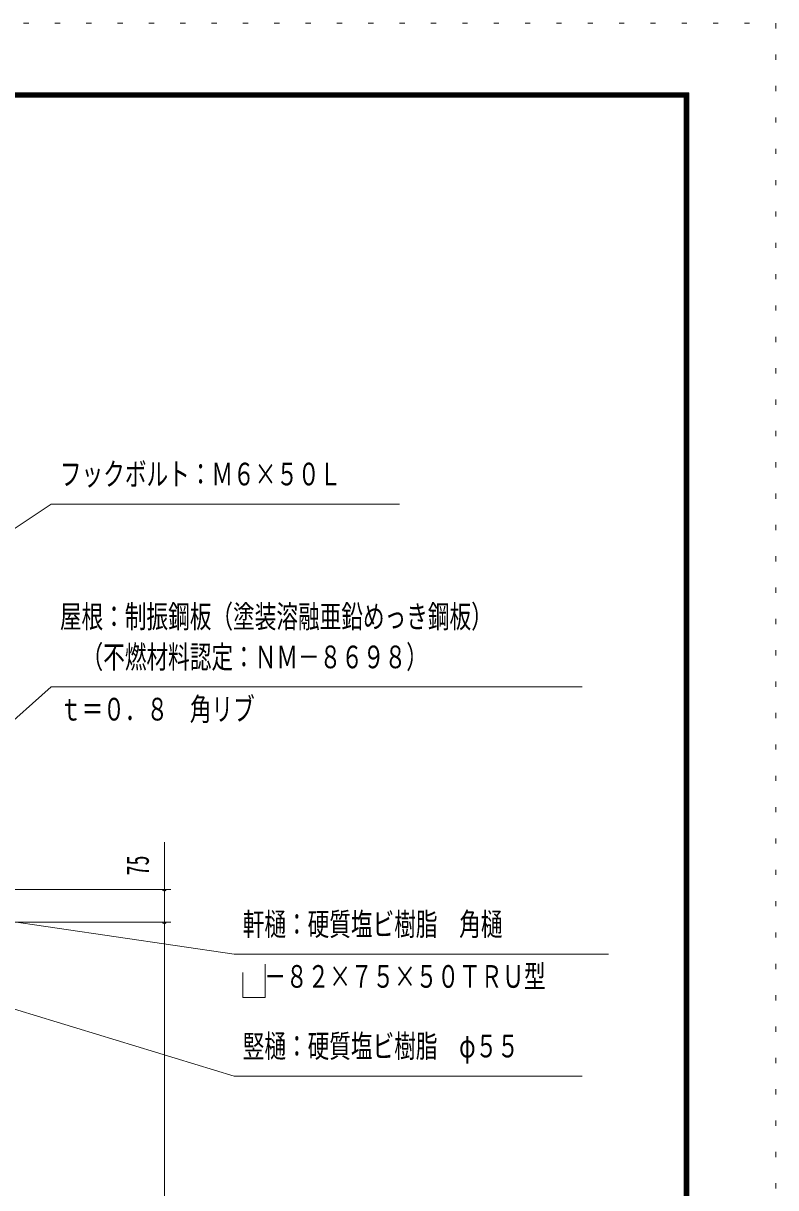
# Model space of a CAD drawing. Units: millimetres, scale not verified. Extents: x -25339 to 25345, y -10500 to 10500.
# Drawn here: x 21024 to 25345, y 3814 to 10500 of the extents above; entities that cross this region are included whole.
import ezdxf
from ezdxf.enums import TextEntityAlignment as Align

# ---------------------------------------------------------------- set-up
doc = ezdxf.new("R2010")
doc.units = ezdxf.units.MM
doc.header["$LTSCALE"] = 60
doc.linetypes.add('USER4', pattern=[3, 0.5, -2.5])
for name, color, linetype, lineweight in [('0-A_2-52DIM', 3, 'Continuous', 18), ('0-C_F-F', 5, 'Continuous', 18), ('0-D_F-E_J_ADD', 5, 'USER4', 18)]:
    doc.layers.add(name, color=color, linetype=linetype, lineweight=lineweight)
doc.styles.add('ＭＳ ゴシック', font='')
doc.styles.get('ＭＳ ゴシック').set_extended_font_data('MS Gothic')

msp = doc.modelspace()

# ---------------------------------------------------------------- linework, layer by layer
at = {"layer": '0-A_2-52DIM'}
for p, q in [((21184.05, 7739.93), (18795.02, 6145.67)), ((23184.04, 7739.93), (21184.05, 7739.93)), ((21184.05, 6689.93), (20027.36, 5662.5)), ((21184.05, 6689.93), (24234.05, 6689.93)), ((21834.04, 344.93), (21834.04, 5797.43)), ((20659.04, 5527.43), (21871.55, 5527.43)), ((21844.05, 5527.43), (21824.05, 5527.43)), ((22234.05, 5155.5), (20577.77, 5398.16)), ((20576.54, 5339.93), (21871.55, 5339.93)), ((21844.05, 5339.93), (21824.05, 5339.93)), ((22234.05, 5155.5), (24384.05, 5155.5)), ((22284.05, 4905.5), (22284.05, 5049.85)), ((22234.05, 4455.51), (20497.92, 4984.1)), ((22234.05, 4455.51), (24234.04, 4455.51))]:
    msp.add_line(p, q, dxfattribs=at)
msp.add_lwpolyline([(22284.05, 4905.5), (22412.83, 4905.5), (22412.83, 5096.93)], dxfattribs=at)
for centre in [(21834.05, 5527.43), (21834.05, 5339.93)]:
    msp.add_arc(centre, 10, 180, 0, dxfattribs=at)
at = {"layer": '0-C_F-F'}
for p, q in [((-3854.54, 10100), (24845.46, 10100)), ((-3852.04, 10097.5), (24842.95, 10097.5)), ((24842.95, -9997.5), (24842.95, 10097.5)), ((24845.46, -10000), (24845.46, 10100)), ((-3849.54, 10095), (24840.45, 10095)), ((-3847.04, 10092.5), (24837.95, 10092.5)), ((-3844.54, 10090), (24835.46, 10090)), ((-3842.04, 10087.5), (24832.96, 10087.5)), ((-3839.54, 10085), (24830.45, 10085)), ((-3837.04, 10082.5), (24827.96, 10082.5)), ((-3834.54, 10080), (24825.45, 10080)), ((-3832.04, 10077.5), (24822.96, 10077.5)), ((-3829.54, 10075), (24820.45, 10075)), ((24822.96, -9977.5), (24822.96, 10077.5)), ((24825.45, -9980), (24825.45, 10080)), ((24827.96, -9982.5), (24827.96, 10082.5)), ((24832.96, -9987.5), (24832.96, 10087.5)), ((24837.95, -9992.5), (24837.95, 10092.5))]:
    msp.add_line(p, q, dxfattribs=at)
for points in [[(-3849.54, 10095), (-3849.54, -9995), (24840.45, -9995), (24840.45, 10095)], [(-3844.54, 10090), (-3844.54, -9990), (24835.46, -9990), (24835.46, 10090)], [(-3839.54, 10085), (-3839.54, -9985), (24830.45, -9985), (24830.45, 10085)], [(-3829.54, 10075), (-3829.54, -9975), (24820.45, -9975), (24820.45, 10075)]]:
    msp.add_lwpolyline(points, dxfattribs=at)
at = {"layer": '0-D_F-E_J_ADD'}
msp.add_line((25345.46, 10500), (25345.46, -10500), dxfattribs=at)
msp.add_lwpolyline([(-4354.54, -10500), (-4354.54, 10500), (25345.46, 10500)], dxfattribs=at)

# ---------------------------------------------------------------- texts
at = {"layer": '0-A_2-52DIM', "color": 7, "style": 'ＭＳ ゴシック', "width": 0.7}
for s, p in [('フックボルト：Ｍ６×５０Ｌ', (21234.05, 7807.69)), ('屋根：制振鋼板（塗装溶融亜鉛めっき鋼板）', (21234.05, 6989.61)), ('\u3000（不燃材料認定：ＮＭ－８６９８）', (21234.05, 6757.7)), ('ｔ＝０．８\u3000角リブ', (21234.04, 6457.69)), ('軒樋：硬質塩ビ樹脂\u3000角樋', (22284.05, 5223.26)), ('\u3000－８２×７５×５０ＴＲＵ型', (22284.05, 4923.26)), ('竪樋：硬質塩ビ樹脂\u3000φ５５', (22284.05, 4523.27))]:
    msp.add_text(s, height=130.2, dxfattribs=at).set_placement(p, align=Align.BOTTOM_LEFT)
at = {"layer": '0-A_2-52DIM', "color": 7, "style": 'ＭＳ ゴシック', "width": 0.65}
msp.add_text('75', height=130.2, rotation=90, dxfattribs=at).set_placement((21784.04, 5606.89), align=Align.BOTTOM_LEFT)

doc.saveas('drawing.dxf')
